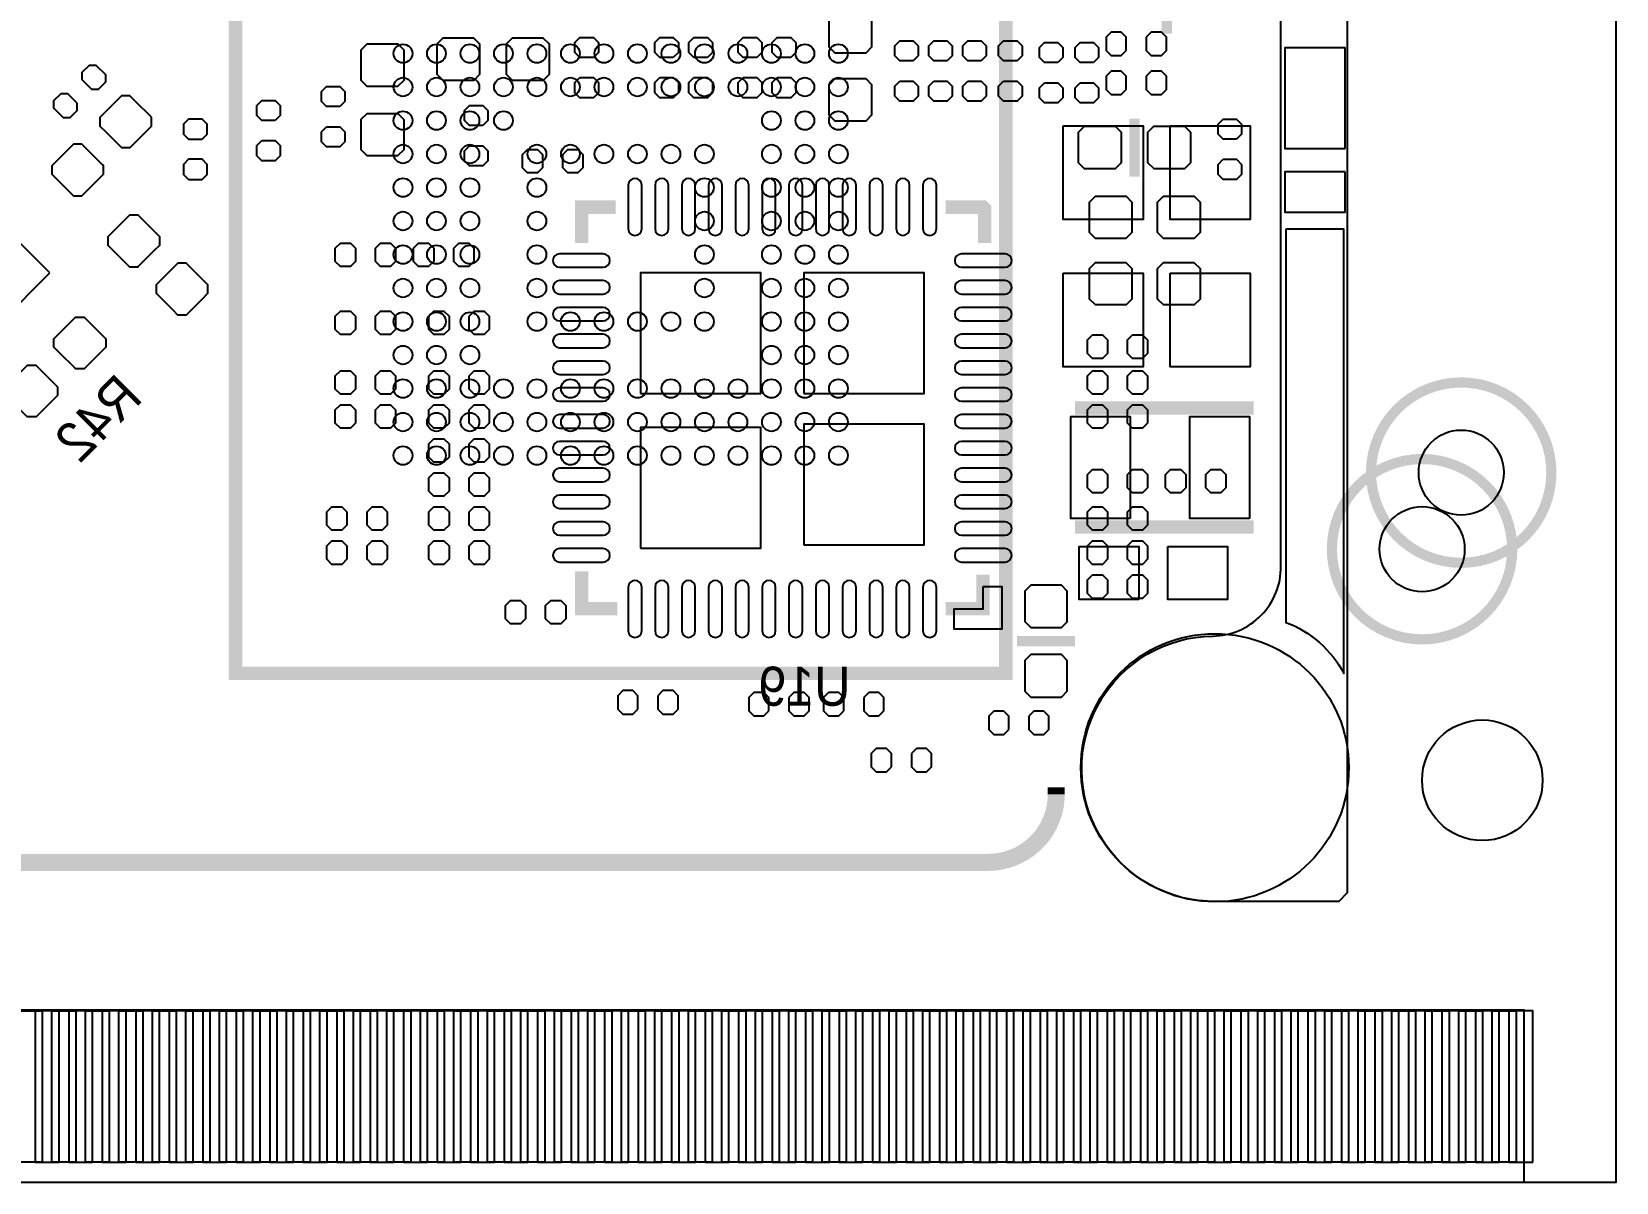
# Model space of a CAD drawing. Extents: x 0 to 69.6, y 0 to 50.1.
# Drawn here: x 45.94 to 69.6, y 0 to 17.17 of the extents above; entities that cross this region are included whole.
import ezdxf

# ---------------------------------------------------------------- set-up
doc = ezdxf.new("R2010")
doc.units = 0
for name, color, linetype in [('BG_OUTLINE', 254, 'CONTINUOUS'), ('BG_SOLDERMASK_BOTTOM', 40, 'CONTINUOUS'), ('BG_SOLDERMASK_TOP', 2, 'CONTINUOUS'), ('PG_SILKSCREEN_BOTTOM', 12, 'CONTINUOUS'), ('PG_SILKSCREEN_TOP', 254, 'CONTINUOUS'), ('PG_SOLDERMASK_TOP', 9, 'CONTINUOUS'), ('PIN_BOTTOM', 1, 'CONTINUOUS'), ('PIN_TOP', 110, 'CONTINUOUS')]:
    doc.layers.add(name, color=color, linetype=linetype)

msp = doc.modelspace()

# ---------------------------------------------------------------- linework, layer by layer
at = {"layer": 'BG_OUTLINE'}
msp.add_lwpolyline([(0.599999, 0), (37.549988, 0), (37.800001, 0.250012), (37.800001, 3.499993, -0.414216), (38.3, 3.999992, -0.414216), (38.799999, 3.499993), (38.799999, 0.250012), (39.050011, 0), (68.999989, 0), (69.560008, 0), (69.599988, 0), (69.599988, 0.040005), (69.599988, 0.599999), (69.599988, 17.999989), (68.49999, 17.999989, -0.41421), (67.850004, 18.650001), (67.850004, 21.349995, -0.414212), (68.49999, 22.000007), (69.599988, 22.000007), (69.599988, 42.00144, -1.005831)], format="xyb", dxfattribs=at)
at = {"layer": 'BG_SOLDERMASK_BOTTOM'}
msp.add_lwpolyline([(64.6684, 14.224), (64.6684, 8.3566, -0.183624), (65.532, 7.5946), (65.532, 14.224)], format="xyb", close=True, dxfattribs=at)
at = {"layer": 'BG_SOLDERMASK_TOP'}
msp.add_lwpolyline([(63.627, 4.191, -1.000247), (63.5762, 8.1534, 0.415088), (64.5922, 9.1948), (64.5922, 41.9862, 0.415165), (63.6016, 43.0022, -1.007364), (63.6016, 46.99, 0.975674), (63.6016, 48.9712), (48.5648, 48.9712), (48.5648, 49.4792), (65.5828, 49.4792), (65.5828, 4.318), (65.4558, 4.191)], format="xyb", close=True, dxfattribs=at)
at = {"layer": 'PG_SILKSCREEN_BOTTOM'}
for points, const_width in [([(62.8904, 18.0086), (62.8904, 17.145)], 0.1524), ([(62.4078, 15.875), (62.4078, 15.0114)], 0.1524), ([(54.1528, 14.0208), (54.1528, 14.5542), (54.6608, 14.5542)], 0.2), ([(60.1726, 14.0208), (60.1726, 14.5288), (60.1472, 14.5542), (59.5884, 14.5542)], 0.2), ([(54.1528, 9.1186), (54.1528, 8.5598), (54.6862, 8.5598)], 0.2), ([(60.1472, 9.0678), (60.1472, 8.5598), (59.5884, 8.5598)], 0.2)]:
    msp.add_lwpolyline(points, dxfattribs=dict(at, const_width=const_width))
for points, const_width in [([(68.6308, 10.5918, 1), (65.9384, 10.5918, 1), (68.6308, 10.5918)], 0.1524), ([(8.3058, 5.969), (8.3058, 5.7912, 0.414214), (9.3218, 4.7752), (60.2234, 4.7752, 0.414214), (61.2394, 5.7912), (61.2394, 5.8928)], 0.254)]:
    msp.add_lwpolyline(points, format="xyb", dxfattribs=dict(at, const_width=const_width))
msp.add_lwpolyline([(60.1472, 8.89), (60.4266, 8.89), (60.4266, 8.255), (59.7154, 8.255), (59.7154, 8.5598), (60.1472, 8.5598)], close=True, dxfattribs=at)
at = {"layer": 'PG_SILKSCREEN_TOP'}
for points, const_width in [([(48.986999, 7.597013), (60.486976, 7.596988), (60.486976, 20.596962), (48.986999, 20.596962), (48.986999, 7.597013)], 0.2), ([(61.5188, 11.557), (64.1858, 11.557)], 0.2), ([(61.5188, 9.779), (64.1858, 9.779)], 0.2), ([(61.5188, 8.0772), (60.6552, 8.0772)], 0.1524)]:
    msp.add_lwpolyline(points, dxfattribs=dict(at, const_width=const_width))
for points, const_width in [([(68.0466, 9.4488, 1), (65.3542, 9.4488, 1), (68.0466, 9.4488)], 0.1524), ([(8.3058, 5.8928), (8.3058, 5.7912, 0.414214), (9.3218, 4.7752), (60.2234, 4.7752, 0.414214), (61.2394, 5.7912), (61.2394, 5.8928)], 0.254)]:
    msp.add_lwpolyline(points, format="xyb", dxfattribs=dict(at, const_width=const_width))
at = {"layer": 'PG_SOLDERMASK_TOP'}
msp.add_lwpolyline([(1.0922, 0.00254), (68.2244, 0.00254), (68.2244, 2.56794), (1.0922, 2.56794)], close=True, dxfattribs=at)
at = {"layer": 'PIN_BOTTOM'}
for points in [[(57.9501, 17.4879), (58.2803, 17.4879), (58.394905, 17.4879), (58.4835, 17.399305), (58.4835, 16.9418), (58.3946, 16.8529), (58.280605, 16.8529), (58.2803, 16.853205), (57.9374, 16.853205), (57.8485, 16.942105), (57.8485, 17.285005), (57.8485, 17.396689), (57.939711, 17.4879)], [(52.631188, 16.9799), (52.631188, 16.6497), (52.631188, 16.535095), (52.542592, 16.4465), (52.085088, 16.4465), (51.996188, 16.5354), (51.996188, 16.649395), (51.996492, 16.6497), (51.996492, 16.9926), (52.085392, 17.0815), (52.428292, 17.0815), (52.539976, 17.0815), (52.631188, 16.990289)], [(53.667812, 16.9799), (53.667812, 16.6497), (53.667812, 16.535095), (53.579217, 16.4465), (53.121712, 16.4465), (53.032812, 16.5354), (53.032812, 16.649395), (53.033117, 16.6497), (53.033117, 16.9926), (53.122017, 17.0815), (53.464917, 17.0815), (53.576601, 17.0815), (53.667812, 16.990289)], [(54.329, 16.786987), (54.129, 16.786987), (54.053994, 16.861993), (54.053994, 17.012006), (54.129, 17.087012), (54.329, 17.087012), (54.404006, 17.012006), (54.404006, 16.861993)], [(55.5228, 16.786987), (55.3228, 16.786987), (55.247794, 16.861993), (55.247794, 17.012006), (55.3228, 17.087012), (55.5228, 17.087012), (55.597806, 17.012006), (55.597806, 16.861993)], [(56.0308, 16.786987), (55.8308, 16.786987), (55.755794, 16.861993), (55.755794, 17.012006), (55.8308, 17.087012), (56.0308, 17.087012), (56.105806, 17.012006), (56.105806, 16.861993)], [(56.7674, 16.786987), (56.5674, 16.786987), (56.492394, 16.861993), (56.492394, 17.012006), (56.5674, 17.087012), (56.7674, 17.087012), (56.842406, 17.012006), (56.842406, 16.861993)], [(57.2754, 16.786987), (57.0754, 16.786987), (57.000394, 16.861993), (57.000394, 17.012006), (57.0754, 17.087012), (57.2754, 17.087012), (57.350406, 17.012006), (57.350406, 16.861993)], [(59.1042, 16.736187), (58.9042, 16.736187), (58.829194, 16.811193), (58.829194, 16.961206), (58.9042, 17.036212), (59.1042, 17.036212), (59.179206, 16.961206), (59.179206, 16.811193)], [(59.6122, 16.736187), (59.4122, 16.736187), (59.337194, 16.811193), (59.337194, 16.961206), (59.4122, 17.036212), (59.6122, 17.036212), (59.687206, 16.961206), (59.687206, 16.811193)], [(60.1202, 16.736187), (59.9202, 16.736187), (59.845194, 16.811193), (59.845194, 16.961206), (59.9202, 17.036212), (60.1202, 17.036212), (60.195206, 16.961206), (60.195206, 16.811193)], [(60.6536, 16.736187), (60.4536, 16.736187), (60.378594, 16.811193), (60.378594, 16.961206), (60.4536, 17.036212), (60.6536, 17.036212), (60.728606, 16.961206), (60.728606, 16.811193)], [(51.3969, 16.355212), (51.0667, 16.355212), (50.952095, 16.355212), (50.8635, 16.443808), (50.8635, 16.901312), (50.9524, 16.990212), (51.066395, 16.990212), (51.0667, 16.989908), (51.4096, 16.989908), (51.4985, 16.901008), (51.4985, 16.558108), (51.4985, 16.446424), (51.407289, 16.355212)], [(61.2632, 16.710787), (61.0632, 16.710787), (60.988194, 16.785793), (60.988194, 16.935806), (61.0632, 17.010812), (61.2632, 17.010812), (61.338206, 16.935806), (61.338206, 16.785793)], [(61.7966, 16.710787), (61.5966, 16.710787), (61.521594, 16.785793), (61.521594, 16.935806), (61.5966, 17.010812), (61.7966, 17.010812), (61.871606, 16.935806), (61.871606, 16.785793)], [(65.550212, 15.430779), (65.550212, 16.930776), (64.650214, 16.930776), (64.650214, 15.430779)], [(50.5444, 16.055188), (50.3444, 16.055188), (50.269394, 16.130194), (50.269394, 16.280206), (50.3444, 16.355212), (50.5444, 16.355212), (50.619406, 16.280206), (50.619406, 16.130194)], [(54.129, 16.487013), (54.329, 16.487013), (54.404006, 16.412007), (54.404006, 16.261994), (54.329, 16.186988), (54.129, 16.186988), (54.053994, 16.261994), (54.053994, 16.412007)], [(55.3228, 16.487013), (55.5228, 16.487013), (55.597806, 16.412007), (55.597806, 16.261994), (55.5228, 16.186988), (55.3228, 16.186988), (55.247794, 16.261994), (55.247794, 16.412007)], [(55.8308, 16.487013), (56.0308, 16.487013), (56.105806, 16.412007), (56.105806, 16.261994), (56.0308, 16.186988), (55.8308, 16.186988), (55.755794, 16.261994), (55.755794, 16.412007)], [(56.5674, 16.487013), (56.7674, 16.487013), (56.842406, 16.412007), (56.842406, 16.261994), (56.7674, 16.186988), (56.5674, 16.186988), (56.492394, 16.261994), (56.492394, 16.412007)], [(57.0754, 16.487013), (57.2754, 16.487013), (57.350406, 16.412007), (57.350406, 16.261994), (57.2754, 16.186988), (57.0754, 16.186988), (57.000394, 16.261994), (57.000394, 16.412007)], [(57.9501, 16.4719), (58.2803, 16.4719), (58.394905, 16.4719), (58.4835, 16.383305), (58.4835, 15.9258), (58.3946, 15.8369), (58.280605, 15.8369), (58.2803, 15.837205), (57.9374, 15.837205), (57.8485, 15.926105), (57.8485, 16.269005), (57.8485, 16.380689), (57.939711, 16.4719)], [(58.9042, 16.436213), (59.1042, 16.436213), (59.179206, 16.361207), (59.179206, 16.211194), (59.1042, 16.136188), (58.9042, 16.136188), (58.829194, 16.211194), (58.829194, 16.361207)], [(59.4122, 16.436213), (59.6122, 16.436213), (59.687206, 16.361207), (59.687206, 16.211194), (59.6122, 16.136188), (59.4122, 16.136188), (59.337194, 16.211194), (59.337194, 16.361207)], [(59.9202, 16.436213), (60.1202, 16.436213), (60.195206, 16.361207), (60.195206, 16.211194), (60.1202, 16.136188), (59.9202, 16.136188), (59.845194, 16.211194), (59.845194, 16.361207)], [(60.4536, 16.436213), (60.6536, 16.436213), (60.728606, 16.361207), (60.728606, 16.211194), (60.6536, 16.136188), (60.4536, 16.136188), (60.378594, 16.211194), (60.378594, 16.361207)], [(61.0632, 16.410813), (61.2632, 16.410813), (61.338206, 16.335807), (61.338206, 16.185794), (61.2632, 16.110788), (61.0632, 16.110788), (60.988194, 16.185794), (60.988194, 16.335807)], [(61.5966, 16.410813), (61.7966, 16.410813), (61.871606, 16.335807), (61.871606, 16.185794), (61.7966, 16.110788), (61.5966, 16.110788), (61.521594, 16.185794), (61.521594, 16.335807)], [(49.5792, 15.847187), (49.3792, 15.847187), (49.304194, 15.922193), (49.304194, 16.072206), (49.3792, 16.147212), (49.5792, 16.147212), (49.654206, 16.072206), (49.654206, 15.922193)], [(51.3969, 15.318588), (51.0667, 15.318588), (50.952095, 15.318588), (50.8635, 15.407183), (50.8635, 15.864688), (50.9524, 15.953588), (51.066395, 15.953588), (51.0667, 15.953283), (51.4096, 15.953283), (51.4985, 15.864383), (51.4985, 15.521483), (51.4985, 15.409799), (51.407289, 15.318588)], [(52.678, 15.770987), (52.478, 15.770987), (52.402994, 15.845993), (52.402994, 15.996006), (52.478, 16.071012), (52.678, 16.071012), (52.753006, 15.996006), (52.753006, 15.845993)], [(63.9302, 15.567787), (63.7302, 15.567787), (63.655194, 15.642793), (63.655194, 15.792806), (63.7302, 15.867812), (63.9302, 15.867812), (64.005206, 15.792806), (64.005206, 15.642793)], [(50.3444, 15.755214), (50.5444, 15.755214), (50.619406, 15.680207), (50.619406, 15.530195), (50.5444, 15.455189), (50.3444, 15.455189), (50.269394, 15.530195), (50.269394, 15.680207)], [(61.571988, 15.2273), (61.571988, 15.5575), (61.571988, 15.672105), (61.660583, 15.7607), (62.118088, 15.7607), (62.206988, 15.6718), (62.206988, 15.557805), (62.206683, 15.5575), (62.206683, 15.2146), (62.117783, 15.1257), (61.774883, 15.1257), (61.663199, 15.1257), (61.571988, 15.216911)], [(62.608612, 15.2273), (62.608612, 15.5575), (62.608612, 15.672105), (62.697208, 15.7607), (63.154712, 15.7607), (63.243612, 15.6718), (63.243612, 15.557805), (63.243308, 15.5575), (63.243308, 15.2146), (63.154408, 15.1257), (62.811508, 15.1257), (62.699824, 15.1257), (62.608612, 15.216911)], [(49.3792, 15.547213), (49.5792, 15.547213), (49.654206, 15.472207), (49.654206, 15.322194), (49.5792, 15.247188), (49.3792, 15.247188), (49.304194, 15.322194), (49.304194, 15.472207)], [(52.478, 15.471013), (52.678, 15.471013), (52.753006, 15.396007), (52.753006, 15.245994), (52.678, 15.170988), (52.478, 15.170988), (52.402994, 15.245994), (52.402994, 15.396007)], [(53.571013, 15.34), (53.571013, 15.14), (53.496007, 15.064994), (53.345994, 15.064994), (53.270988, 15.14), (53.270988, 15.34), (53.345994, 15.415006), (53.496007, 15.415006)], [(53.870987, 15.14), (53.870987, 15.34), (53.945993, 15.415006), (54.096006, 15.415006), (54.171012, 15.34), (54.171012, 15.14), (54.096006, 15.064994), (53.945993, 15.064994)], [(63.7302, 15.267813), (63.9302, 15.267813), (64.005206, 15.192807), (64.005206, 15.042794), (63.9302, 14.967788), (63.7302, 14.967788), (63.655194, 15.042794), (63.655194, 15.192807)], [(65.550199, 15.080793), (64.650201, 15.080793), (64.650201, 14.480794), (65.550199, 14.480794)], [(61.7347, 14.1859), (61.7347, 14.5161), (61.7347, 14.630705), (61.823295, 14.7193), (62.2808, 14.7193), (62.3697, 14.6304), (62.3697, 14.516405), (62.369395, 14.5161), (62.369395, 14.1732), (62.280495, 14.0843), (61.937595, 14.0843), (61.825911, 14.0843), (61.7347, 14.175511)], [(62.7507, 14.1859), (62.7507, 14.5161), (62.7507, 14.630705), (62.839295, 14.7193), (63.2968, 14.7193), (63.3857, 14.6304), (63.3857, 14.516405), (63.385395, 14.5161), (63.385395, 14.1732), (63.296495, 14.0843), (62.953595, 14.0843), (62.841911, 14.0843), (62.7507, 14.175511)], [(46.214754, 13.571316), (45.586136, 14.199934), (44.867716, 13.481513), (45.496334, 12.852895)], [(50.777013, 13.943), (50.777013, 13.743), (50.702007, 13.667994), (50.551994, 13.667994), (50.476988, 13.743), (50.476988, 13.943), (50.551994, 14.018006), (50.702007, 14.018006)], [(51.076987, 13.743), (51.076987, 13.943), (51.151993, 14.018006), (51.302006, 14.018006), (51.377012, 13.943), (51.377012, 13.743), (51.302006, 13.667994), (51.151993, 13.667994)], [(51.945413, 13.943), (51.945413, 13.743), (51.870407, 13.667994), (51.720394, 13.667994), (51.645388, 13.743), (51.645388, 13.943), (51.720394, 14.018006), (51.870407, 14.018006)], [(52.245387, 13.743), (52.245387, 13.943), (52.320393, 14.018006), (52.470406, 14.018006), (52.545412, 13.943), (52.545412, 13.743), (52.470406, 13.667994), (52.320393, 13.667994)], [(62.3697, 13.6271), (62.3697, 13.2969), (62.3697, 13.182295), (62.281105, 13.0937), (61.8236, 13.0937), (61.7347, 13.1826), (61.7347, 13.296595), (61.735005, 13.2969), (61.735005, 13.6398), (61.823905, 13.7287), (62.166805, 13.7287), (62.278489, 13.7287), (62.3697, 13.637489)], [(63.3857, 13.6271), (63.3857, 13.2969), (63.3857, 13.182295), (63.297105, 13.0937), (62.8396, 13.0937), (62.7507, 13.1826), (62.7507, 13.296595), (62.751005, 13.2969), (62.751005, 13.6398), (62.839905, 13.7287), (63.182805, 13.7287), (63.294489, 13.7287), (63.3857, 13.637489)], [(55.03037, 11.77417), (56.83123, 11.77417), (56.83123, 13.57503), (55.03037, 13.57503)], [(57.46877, 11.77417), (59.26963, 11.77417), (59.26963, 13.57503), (57.46877, 13.57503)], [(46.591576, 12.148642), (46.358073, 12.382119), (46.277047, 12.46317), (46.277047, 12.588443), (46.600542, 12.911963), (46.726272, 12.911963), (46.806866, 12.831343), (46.806866, 12.830912), (47.049334, 12.588443), (47.049334, 12.462739), (46.806866, 12.22027), (46.727897, 12.141302), (46.598916, 12.141302)], [(50.777013, 12.927), (50.777013, 12.727), (50.702007, 12.651994), (50.551994, 12.651994), (50.476988, 12.727), (50.476988, 12.927), (50.551994, 13.002006), (50.702007, 13.002006)], [(51.076987, 12.727), (51.076987, 12.927), (51.151993, 13.002006), (51.302006, 13.002006), (51.377012, 12.927), (51.377012, 12.727), (51.302006, 12.651994), (51.151993, 12.651994)], [(52.174013, 12.927), (52.174013, 12.727), (52.099007, 12.651994), (51.948994, 12.651994), (51.873988, 12.727), (51.873988, 12.927), (51.948994, 13.002006), (52.099007, 13.002006)], [(52.473987, 12.727), (52.473987, 12.927), (52.548993, 13.002006), (52.699006, 13.002006), (52.774012, 12.927), (52.774012, 12.727), (52.699006, 12.651994), (52.548993, 12.651994)], [(62.003813, 12.5714), (62.003813, 12.3714), (61.928807, 12.296394), (61.778794, 12.296394), (61.703788, 12.3714), (61.703788, 12.5714), (61.778794, 12.646406), (61.928807, 12.646406)], [(62.303787, 12.3714), (62.303787, 12.5714), (62.378793, 12.646406), (62.528806, 12.646406), (62.603812, 12.5714), (62.603812, 12.3714), (62.528806, 12.296394), (62.378793, 12.296394)], [(45.873162, 11.430229), (45.63966, 11.663705), (45.558634, 11.744757), (45.558634, 11.87003), (45.882128, 12.193549), (46.007858, 12.193549), (46.088452, 12.11293), (46.088452, 12.112498), (46.330921, 11.87003), (46.330921, 11.744325), (46.088452, 11.501857), (46.009484, 11.422888), (45.880503, 11.422888)], [(50.777013, 12.038), (50.777013, 11.838), (50.702007, 11.762994), (50.551994, 11.762994), (50.476988, 11.838), (50.476988, 12.038), (50.551994, 12.113006), (50.702007, 12.113006)], [(51.076987, 11.838), (51.076987, 12.038), (51.151993, 12.113006), (51.302006, 12.113006), (51.377012, 12.038), (51.377012, 11.838), (51.302006, 11.762994), (51.151993, 11.762994)], [(52.174013, 12.038), (52.174013, 11.838), (52.099007, 11.762994), (51.948994, 11.762994), (51.873988, 11.838), (51.873988, 12.038), (51.948994, 12.113006), (52.099007, 12.113006)], [(52.473987, 11.838), (52.473987, 12.038), (52.548993, 12.113006), (52.699006, 12.113006), (52.774012, 12.038), (52.774012, 11.838), (52.699006, 11.762994), (52.548993, 11.762994)], [(62.003813, 12.038), (62.003813, 11.838), (61.928807, 11.762994), (61.778794, 11.762994), (61.703788, 11.838), (61.703788, 12.038), (61.778794, 12.113006), (61.928807, 12.113006)], [(62.303787, 11.838), (62.303787, 12.038), (62.378793, 12.113006), (62.528806, 12.113006), (62.603812, 12.038), (62.603812, 11.838), (62.528806, 11.762994), (62.378793, 11.762994)], [(50.777013, 11.53), (50.777013, 11.33), (50.702007, 11.254994), (50.551994, 11.254994), (50.476988, 11.33), (50.476988, 11.53), (50.551994, 11.605006), (50.702007, 11.605006)], [(51.076987, 11.33), (51.076987, 11.53), (51.151993, 11.605006), (51.302006, 11.605006), (51.377012, 11.53), (51.377012, 11.33), (51.302006, 11.254994), (51.151993, 11.254994)], [(52.174013, 11.53), (52.174013, 11.33), (52.099007, 11.254994), (51.948994, 11.254994), (51.873988, 11.33), (51.873988, 11.53), (51.948994, 11.605006), (52.099007, 11.605006)], [(52.473987, 11.33), (52.473987, 11.53), (52.548993, 11.605006), (52.699006, 11.605006), (52.774012, 11.53), (52.774012, 11.33), (52.699006, 11.254994), (52.548993, 11.254994)], [(62.003813, 11.53), (62.003813, 11.33), (61.928807, 11.254994), (61.778794, 11.254994), (61.703788, 11.33), (61.703788, 11.53), (61.778794, 11.605006), (61.928807, 11.605006)], [(62.303787, 11.33), (62.303787, 11.53), (62.378793, 11.605006), (62.528806, 11.605006), (62.603812, 11.53), (62.603812, 11.33), (62.528806, 11.254994), (62.378793, 11.254994)], [(55.03037, 9.46277), (56.83123, 9.46277), (56.83123, 11.26363), (55.03037, 11.26363)], [(57.46877, 9.51357), (59.26963, 9.51357), (59.26963, 11.31443), (57.46877, 11.31443)], [(52.174013, 11.022), (52.174013, 10.822), (52.099007, 10.746994), (51.948994, 10.746994), (51.873988, 10.822), (51.873988, 11.022), (51.948994, 11.097006), (52.099007, 11.097006)], [(52.473987, 10.822), (52.473987, 11.022), (52.548993, 11.097006), (52.699006, 11.097006), (52.774012, 11.022), (52.774012, 10.822), (52.699006, 10.746994), (52.548993, 10.746994)], [(52.174013, 10.514), (52.174013, 10.314), (52.099007, 10.238994), (51.948994, 10.238994), (51.873988, 10.314), (51.873988, 10.514), (51.948994, 10.589006), (52.099007, 10.589006)], [(52.473987, 10.314), (52.473987, 10.514), (52.548993, 10.589006), (52.699006, 10.589006), (52.774012, 10.514), (52.774012, 10.314), (52.699006, 10.238994), (52.548993, 10.238994)], [(62.003813, 10.5648), (62.003813, 10.3648), (61.928807, 10.289794), (61.778794, 10.289794), (61.703788, 10.3648), (61.703788, 10.5648), (61.778794, 10.639806), (61.928807, 10.639806)], [(62.303787, 10.3648), (62.303787, 10.5648), (62.378793, 10.639806), (62.528806, 10.639806), (62.603812, 10.5648), (62.603812, 10.3648), (62.528806, 10.289794), (62.378793, 10.289794)], [(63.172213, 10.5648), (63.172213, 10.3648), (63.097207, 10.289794), (62.947194, 10.289794), (62.872188, 10.3648), (62.872188, 10.5648), (62.947194, 10.639806), (63.097207, 10.639806)], [(63.472187, 10.3648), (63.472187, 10.5648), (63.547193, 10.639806), (63.697206, 10.639806), (63.772212, 10.5648), (63.772212, 10.3648), (63.697206, 10.289794), (63.547193, 10.289794)], [(50.650013, 10.006), (50.650013, 9.806), (50.575007, 9.730994), (50.424994, 9.730994), (50.349988, 9.806), (50.349988, 10.006), (50.424994, 10.081006), (50.575007, 10.081006)], [(50.949987, 9.806), (50.949987, 10.006), (51.024993, 10.081006), (51.175006, 10.081006), (51.250012, 10.006), (51.250012, 9.806), (51.175006, 9.730994), (51.024993, 9.730994)], [(52.174013, 10.006), (52.174013, 9.806), (52.099007, 9.730994), (51.948994, 9.730994), (51.873988, 9.806), (51.873988, 10.006), (51.948994, 10.081006), (52.099007, 10.081006)], [(52.473987, 9.806), (52.473987, 10.006), (52.548993, 10.081006), (52.699006, 10.081006), (52.774012, 10.006), (52.774012, 9.806), (52.699006, 9.730994), (52.548993, 9.730994)], [(62.003813, 10.006), (62.003813, 9.806), (61.928807, 9.730994), (61.778794, 9.730994), (61.703788, 9.806), (61.703788, 10.006), (61.778794, 10.081006), (61.928807, 10.081006)], [(62.303787, 9.806), (62.303787, 10.006), (62.378793, 10.081006), (62.528806, 10.081006), (62.603812, 10.006), (62.603812, 9.806), (62.528806, 9.730994), (62.378793, 9.730994)], [(50.650013, 9.498), (50.650013, 9.298), (50.575007, 9.222994), (50.424994, 9.222994), (50.349988, 9.298), (50.349988, 9.498), (50.424994, 9.573006), (50.575007, 9.573006)], [(50.949987, 9.298), (50.949987, 9.498), (51.024993, 9.573006), (51.175006, 9.573006), (51.250012, 9.498), (51.250012, 9.298), (51.175006, 9.222994), (51.024993, 9.222994)], [(52.174013, 9.498), (52.174013, 9.298), (52.099007, 9.222994), (51.948994, 9.222994), (51.873988, 9.298), (51.873988, 9.498), (51.948994, 9.573006), (52.099007, 9.573006)], [(52.473987, 9.298), (52.473987, 9.498), (52.548993, 9.573006), (52.699006, 9.573006), (52.774012, 9.498), (52.774012, 9.298), (52.699006, 9.222994), (52.548993, 9.222994)], [(62.003813, 9.498), (62.003813, 9.298), (61.928807, 9.222994), (61.778794, 9.222994), (61.703788, 9.298), (61.703788, 9.498), (61.778794, 9.573006), (61.928807, 9.573006)], [(62.303787, 9.298), (62.303787, 9.498), (62.378793, 9.573006), (62.528806, 9.573006), (62.603812, 9.498), (62.603812, 9.298), (62.528806, 9.222994), (62.378793, 9.222994)], [(62.003813, 8.99), (62.003813, 8.79), (61.928807, 8.714994), (61.778794, 8.714994), (61.703788, 8.79), (61.703788, 8.99), (61.778794, 9.065006), (61.928807, 9.065006)], [(62.303787, 8.79), (62.303787, 8.99), (62.378793, 9.065006), (62.528806, 9.065006), (62.603812, 8.99), (62.603812, 8.79), (62.528806, 8.714994), (62.378793, 8.714994)], [(53.317013, 8.609), (53.317013, 8.409), (53.242007, 8.333994), (53.091994, 8.333994), (53.016988, 8.409), (53.016988, 8.609), (53.091994, 8.684006), (53.242007, 8.684006)], [(53.616987, 8.409), (53.616987, 8.609), (53.691993, 8.684006), (53.842006, 8.684006), (53.917012, 8.609), (53.917012, 8.409), (53.842006, 8.333994), (53.691993, 8.333994)], [(46.35279, 0.299695), (46.35279, 2.560295), (45.99719, 2.560295), (45.99719, 0.299695)], [(46.852789, 0.299695), (46.852789, 2.560295), (46.497189, 2.560295), (46.497189, 0.299695)], [(47.352788, 0.299695), (47.352788, 2.560295), (46.997188, 2.560295), (46.997188, 0.299695)], [(47.852787, 0.299695), (47.852787, 2.560295), (47.497187, 2.560295), (47.497187, 0.299695)], [(48.352812, 0.299695), (48.352812, 2.560295), (47.997212, 2.560295), (47.997212, 0.299695)], [(48.852811, 0.299695), (48.852811, 2.560295), (48.497211, 2.560295), (48.497211, 0.299695)], [(49.35281, 0.299695), (49.35281, 2.560295), (48.99721, 2.560295), (48.99721, 0.299695)], [(49.852809, 0.299695), (49.852809, 2.560295), (49.497209, 2.560295), (49.497209, 0.299695)], [(50.352808, 0.299695), (50.352808, 2.560295), (49.997208, 2.560295), (49.997208, 0.299695)], [(50.852807, 0.299695), (50.852807, 2.560295), (50.497207, 2.560295), (50.497207, 0.299695)], [(51.352806, 0.299695), (51.352806, 2.560295), (50.997206, 2.560295), (50.997206, 0.299695)], [(51.852805, 0.299695), (51.852805, 2.560295), (51.497205, 2.560295), (51.497205, 0.299695)], [(52.352804, 0.299695), (52.352804, 2.560295), (51.997204, 2.560295), (51.997204, 0.299695)], [(52.852803, 0.299695), (52.852803, 2.560295), (52.497203, 2.560295), (52.497203, 0.299695)], [(53.352802, 0.299695), (53.352802, 2.560295), (52.997202, 2.560295), (52.997202, 0.299695)], [(53.852801, 0.299695), (53.852801, 2.560295), (53.497201, 2.560295), (53.497201, 0.299695)], [(54.3528, 0.299695), (54.3528, 2.560295), (53.9972, 2.560295), (53.9972, 0.299695)], [(54.852799, 0.299695), (54.852799, 2.560295), (54.497199, 2.560295), (54.497199, 0.299695)], [(55.352798, 0.299695), (55.352798, 2.560295), (54.997198, 2.560295), (54.997198, 0.299695)], [(55.852797, 0.299695), (55.852797, 2.560295), (55.497197, 2.560295), (55.497197, 0.299695)], [(56.352796, 0.299695), (56.352796, 2.560295), (55.997196, 2.560295), (55.997196, 0.299695)], [(56.852795, 0.299695), (56.852795, 2.560295), (56.497195, 2.560295), (56.497195, 0.299695)], [(57.352794, 0.299695), (57.352794, 2.560295), (56.997194, 2.560295), (56.997194, 0.299695)], [(57.852793, 0.299695), (57.852793, 2.560295), (57.497193, 2.560295), (57.497193, 0.299695)], [(58.352792, 0.299695), (58.352792, 2.560295), (57.997192, 2.560295), (57.997192, 0.299695)], [(58.852791, 0.299695), (58.852791, 2.560295), (58.497191, 2.560295), (58.497191, 0.299695)], [(59.35279, 0.299695), (59.35279, 2.560295), (58.99719, 2.560295), (58.99719, 0.299695)], [(59.852789, 0.299695), (59.852789, 2.560295), (59.497189, 2.560295), (59.497189, 0.299695)], [(60.352788, 0.299695), (60.352788, 2.560295), (59.997188, 2.560295), (59.997188, 0.299695)], [(60.852812, 0.299695), (60.852812, 2.560295), (60.497212, 2.560295), (60.497212, 0.299695)], [(61.352811, 0.299695), (61.352811, 2.560295), (60.997211, 2.560295), (60.997211, 0.299695)], [(61.85281, 0.299695), (61.85281, 2.560295), (61.49721, 2.560295), (61.49721, 0.299695)], [(62.352809, 0.299695), (62.352809, 2.560295), (61.997209, 2.560295), (61.997209, 0.299695)], [(62.852808, 0.299695), (62.852808, 2.560295), (62.497208, 2.560295), (62.497208, 0.299695)], [(63.352807, 0.299695), (63.352807, 2.560295), (62.997207, 2.560295), (62.997207, 0.299695)], [(63.852806, 0.299695), (63.852806, 2.560295), (63.497206, 2.560295), (63.497206, 0.299695)], [(64.352805, 0.299695), (64.352805, 2.560295), (63.997205, 2.560295), (63.997205, 0.299695)], [(64.852804, 0.299695), (64.852804, 2.560295), (64.497204, 2.560295), (64.497204, 0.299695)], [(65.352803, 0.299695), (65.352803, 2.560295), (64.997203, 2.560295), (64.997203, 0.299695)], [(65.852802, 0.299695), (65.852802, 2.560295), (65.497202, 2.560295), (65.497202, 0.299695)], [(66.352801, 0.299695), (66.352801, 2.560295), (65.997201, 2.560295), (65.997201, 0.299695)], [(66.8528, 0.299695), (66.8528, 2.560295), (66.4972, 2.560295), (66.4972, 0.299695)], [(67.352799, 0.299695), (67.352799, 2.560295), (66.997199, 2.560295), (66.997199, 0.299695)], [(67.852798, 0.299695), (67.852798, 2.560295), (67.497198, 2.560295), (67.497198, 0.299695)], [(68.352797, 0.299695), (68.352797, 2.560295), (67.997197, 2.560295), (67.997197, 0.299695)]]:
    msp.add_lwpolyline(points, close=True, dxfattribs=at)
for points in [[(54.849776, 14.882114), (54.849776, 14.231874, 1), (55.050436, 14.231874), (55.050436, 14.882114, 1)], [(55.249572, 14.882114), (55.249572, 14.231874, 1), (55.450232, 14.231874), (55.450232, 14.882114, 1)], [(55.649673, 14.882114), (55.649673, 14.231874, 1), (55.850333, 14.231874), (55.850333, 14.882114, 1)], [(56.049672, 14.882114), (56.049672, 14.231874, 1), (56.250332, 14.231874), (56.250332, 14.882114, 1)], [(56.449773, 14.882114), (56.449773, 14.231874, 1), (56.650433, 14.231874), (56.650433, 14.882114, 1)], [(56.849772, 14.882114), (56.849772, 14.231874, 1), (57.050432, 14.231874), (57.050432, 14.882114, 1)], [(57.249568, 14.882114), (57.249568, 14.231874, 1), (57.450228, 14.231874), (57.450228, 14.882114, 1)], [(57.649567, 14.882114), (57.649567, 14.231874, 1), (57.850227, 14.231874), (57.850227, 14.882114, 1)], [(58.049668, 14.882114), (58.049668, 14.231874, 1), (58.250328, 14.231874), (58.250328, 14.882114, 1)], [(58.449667, 14.882114), (58.449667, 14.231874, 1), (58.650327, 14.231874), (58.650327, 14.882114, 1)], [(58.849768, 14.882114), (58.849768, 14.231874, 1), (59.050428, 14.231874), (59.050428, 14.882114, 1)], [(59.249564, 14.882114), (59.249564, 14.231874, 1), (59.450224, 14.231874), (59.450224, 14.882114, 1)], [(54.475126, 13.857224), (53.824886, 13.857224, 1), (53.824886, 13.656564), (54.475126, 13.656564, 1)], [(60.475114, 13.857224), (59.824874, 13.857224, 1), (59.824874, 13.656564), (60.475114, 13.656564, 1)], [(54.475126, 13.457428), (53.824886, 13.457428, 1), (53.824886, 13.256768), (54.475126, 13.256768, 1)], [(60.475114, 13.457428), (59.824874, 13.457428, 1), (59.824874, 13.256768), (60.475114, 13.256768, 1)], [(54.475126, 13.057327), (53.824886, 13.057327, 1), (53.824886, 12.856667), (54.475126, 12.856667, 1)], [(60.475114, 13.057327), (59.824874, 13.057327, 1), (59.824874, 12.856667), (60.475114, 12.856667, 1)], [(54.475126, 12.657328), (53.824886, 12.657328, 1), (53.824886, 12.456668), (54.475126, 12.456668, 1)], [(60.475114, 12.657328), (59.824874, 12.657328, 1), (59.824874, 12.456668), (60.475114, 12.456668, 1)], [(54.475126, 12.257227), (53.824886, 12.257227, 1), (53.824886, 12.056567), (54.475126, 12.056567, 1)], [(60.475114, 12.257227), (59.824874, 12.257227, 1), (59.824874, 12.056567), (60.475114, 12.056567, 1)], [(54.475126, 11.857228), (53.824886, 11.857228, 1), (53.824886, 11.656568), (54.475126, 11.656568, 1)], [(60.475114, 11.857228), (59.824874, 11.857228, 1), (59.824874, 11.656568), (60.475114, 11.656568, 1)], [(54.475126, 11.457432), (53.824886, 11.457432, 1), (53.824886, 11.256772), (54.475126, 11.256772, 1)], [(60.475114, 11.457432), (59.824874, 11.457432, 1), (59.824874, 11.256772), (60.475114, 11.256772, 1)], [(54.475126, 11.057433), (53.824886, 11.057433, 1), (53.824886, 10.856773), (54.475126, 10.856773, 1)], [(60.475114, 11.057433), (59.824874, 11.057433, 1), (59.824874, 10.856773), (60.475114, 10.856773, 1)], [(54.475126, 10.657332), (53.824886, 10.657332, 1), (53.824886, 10.456672), (54.475126, 10.456672, 1)], [(60.475114, 10.657332), (59.824874, 10.657332, 1), (59.824874, 10.456672), (60.475114, 10.456672, 1)], [(54.475126, 10.257333), (53.824886, 10.257333, 1), (53.824886, 10.056673), (54.475126, 10.056673, 1)], [(60.475114, 10.257333), (59.824874, 10.257333, 1), (59.824874, 10.056673), (60.475114, 10.056673, 1)], [(54.475126, 9.857232), (53.824886, 9.857232, 1), (53.824886, 9.656572), (54.475126, 9.656572, 1)], [(60.475114, 9.857232), (59.824874, 9.857232, 1), (59.824874, 9.656572), (60.475114, 9.656572, 1)], [(54.475126, 9.457436), (53.824886, 9.457436, 1), (53.824886, 9.256776), (54.475126, 9.256776, 1)], [(60.475114, 9.457436), (59.824874, 9.457436, 1), (59.824874, 9.256776), (60.475114, 9.256776, 1)], [(54.849776, 8.882126), (54.849776, 8.231886, 1), (55.050436, 8.231886), (55.050436, 8.882126, 1)], [(55.249572, 8.882126), (55.249572, 8.231886, 1), (55.450232, 8.231886), (55.450232, 8.882126, 1)], [(55.649673, 8.882126), (55.649673, 8.231886, 1), (55.850333, 8.231886), (55.850333, 8.882126, 1)], [(56.049672, 8.882126), (56.049672, 8.231886, 1), (56.250332, 8.231886), (56.250332, 8.882126, 1)], [(56.449773, 8.882126), (56.449773, 8.231886, 1), (56.650433, 8.231886), (56.650433, 8.882126, 1)], [(56.849772, 8.882126), (56.849772, 8.231886, 1), (57.050432, 8.231886), (57.050432, 8.882126, 1)], [(57.249568, 8.882126), (57.249568, 8.231886, 1), (57.450228, 8.231886), (57.450228, 8.882126, 1)], [(57.649567, 8.882126), (57.649567, 8.231886, 1), (57.850227, 8.231886), (57.850227, 8.882126, 1)], [(58.049668, 8.882126), (58.049668, 8.231886, 1), (58.250328, 8.231886), (58.250328, 8.882126, 1)], [(58.449667, 8.882126), (58.449667, 8.231886, 1), (58.650327, 8.231886), (58.650327, 8.882126, 1)], [(58.849768, 8.882126), (58.849768, 8.231886, 1), (59.050428, 8.231886), (59.050428, 8.882126, 1)], [(59.249564, 8.882126), (59.249564, 8.231886, 1), (59.450224, 8.231886), (59.450224, 8.882126, 1)]]:
    msp.add_lwpolyline(points, format="xyb", close=True, dxfattribs=at)
for centre, radius in [((67.2846, 10.5918), 0.635), ((63.60668, 6.18744), 1.999996), ((67.599992, 5.999988), 0.899998)]:
    msp.add_circle(centre, radius, dxfattribs=at)
at = {"layer": 'PIN_TOP'}
for points in [[(62.283213, 16.8926), (62.283213, 17.0926), (62.208207, 17.167606), (62.058194, 17.167606), (61.983188, 17.0926), (61.983188, 16.8926), (62.058194, 16.817594), (62.208207, 16.817594)], [(62.583187, 17.0926), (62.583187, 16.8926), (62.658193, 16.817594), (62.808206, 16.817594), (62.883212, 16.8926), (62.883212, 17.0926), (62.808206, 17.167606), (62.658193, 17.167606)], [(46.695157, 16.458184), (46.836584, 16.316757), (46.942654, 16.316757), (47.048725, 16.422827), (47.048725, 16.528898), (46.907298, 16.670325), (46.801227, 16.670325), (46.695157, 16.564254)], [(62.283213, 16.3084), (62.283213, 16.5084), (62.208207, 16.583406), (62.058194, 16.583406), (61.983188, 16.5084), (61.983188, 16.3084), (62.058194, 16.233394), (62.208207, 16.233394)], [(62.583187, 16.5084), (62.583187, 16.3084), (62.658193, 16.233394), (62.808206, 16.233394), (62.883212, 16.3084), (62.883212, 16.5084), (62.808206, 16.583406), (62.658193, 16.583406)], [(46.624443, 16.104616), (46.483016, 16.246043), (46.376946, 16.246043), (46.270875, 16.139973), (46.270875, 16.033902), (46.412302, 15.892475), (46.518373, 15.892475), (46.624443, 15.998546)], [(47.726371, 15.899638), (47.492895, 16.13314), (47.411843, 16.214166), (47.28657, 16.214166), (46.963051, 15.890672), (46.963051, 15.764942), (47.04367, 15.684348), (47.044102, 15.684348), (47.28657, 15.441879), (47.412275, 15.441879), (47.654743, 15.684348), (47.733712, 15.763316), (47.733712, 15.892297)], [(48.287, 15.567787), (48.487, 15.567787), (48.562006, 15.642793), (48.562006, 15.792806), (48.487, 15.867812), (48.287, 15.867812), (48.211994, 15.792806), (48.211994, 15.642793)], [(61.344302, 15.767101), (62.538102, 15.767101), (62.538102, 14.370101), (61.344302, 14.370101)], [(62.937898, 15.767101), (64.131698, 15.767101), (64.131698, 14.370101), (62.937898, 14.370101)], [(47.007958, 15.181224), (46.774481, 15.414727), (46.69343, 15.495753), (46.568157, 15.495753), (46.244637, 15.172258), (46.244637, 15.046528), (46.325257, 14.965934), (46.325688, 14.965934), (46.568157, 14.723466), (46.693861, 14.723466), (46.93633, 14.965934), (47.015298, 15.044903), (47.015298, 15.173884)], [(48.487, 15.267813), (48.287, 15.267813), (48.211994, 15.192807), (48.211994, 15.042794), (48.287, 14.967788), (48.487, 14.967788), (48.562006, 15.042794), (48.562006, 15.192807)], [(47.540824, 13.672642), (47.774327, 13.906119), (47.855353, 13.98717), (47.855353, 14.112443), (47.531858, 14.435963), (47.406128, 14.435963), (47.325534, 14.355343), (47.325534, 14.354912), (47.083066, 14.112443), (47.083066, 13.986739), (47.325534, 13.74427), (47.404503, 13.665302), (47.533484, 13.665302)], [(48.259238, 12.954229), (48.49274, 13.187705), (48.573766, 13.268757), (48.573766, 13.39403), (48.250272, 13.717549), (48.124542, 13.717549), (48.043948, 13.63693), (48.043948, 13.636498), (47.801479, 13.39403), (47.801479, 13.268325), (48.043948, 13.025857), (48.122916, 12.946888), (48.251897, 12.946888)], [(61.344302, 13.569899), (62.538102, 13.569899), (62.538102, 12.172899), (61.344302, 12.172899)], [(62.937898, 13.569899), (64.131698, 13.569899), (64.131698, 12.172899), (62.937898, 12.172899)], [(62.3443, 9.906), (61.4553, 9.906), (61.4553, 11.43), (62.3443, 11.43)], [(64.1223, 9.906), (63.2333, 9.906), (63.2333, 11.43), (64.1223, 11.43)], [(62.4697, 8.6995), (61.5807, 8.6995), (61.5807, 9.4869), (62.4697, 9.4869)], [(62.9047, 9.4869), (63.7937, 9.4869), (63.7937, 8.6995), (62.9047, 8.6995)], [(60.8711, 8.278012), (61.2013, 8.278012), (61.315905, 8.278012), (61.4045, 8.366608), (61.4045, 8.824112), (61.3156, 8.913012), (61.201605, 8.913012), (61.2013, 8.912708), (60.8584, 8.912708), (60.7695, 8.823808), (60.7695, 8.480908), (60.7695, 8.369224), (60.860711, 8.278012)], [(60.8711, 7.241388), (61.2013, 7.241388), (61.315905, 7.241388), (61.4045, 7.329983), (61.4045, 7.787488), (61.3156, 7.876388), (61.201605, 7.876388), (61.2013, 7.876083), (60.8584, 7.876083), (60.7695, 7.787183), (60.7695, 7.444283), (60.7695, 7.332599), (60.860711, 7.241388)], [(54.993413, 7.0628), (54.993413, 7.2628), (54.918407, 7.337806), (54.768394, 7.337806), (54.693388, 7.2628), (54.693388, 7.0628), (54.768394, 6.987794), (54.918407, 6.987794)], [(55.293387, 7.2628), (55.293387, 7.0628), (55.368393, 6.987794), (55.518406, 6.987794), (55.593412, 7.0628), (55.593412, 7.2628), (55.518406, 7.337806), (55.368393, 7.337806)], [(56.949213, 7.0374), (56.949213, 7.2374), (56.874207, 7.312406), (56.724194, 7.312406), (56.649188, 7.2374), (56.649188, 7.0374), (56.724194, 6.962394), (56.874207, 6.962394)], [(57.249187, 7.2374), (57.249187, 7.0374), (57.324193, 6.962394), (57.474206, 6.962394), (57.549212, 7.0374), (57.549212, 7.2374), (57.474206, 7.312406), (57.324193, 7.312406)], [(58.066813, 7.0374), (58.066813, 7.2374), (57.991807, 7.312406), (57.841794, 7.312406), (57.766788, 7.2374), (57.766788, 7.0374), (57.841794, 6.962394), (57.991807, 6.962394)], [(58.366787, 7.2374), (58.366787, 7.0374), (58.441793, 6.962394), (58.591806, 6.962394), (58.666812, 7.0374), (58.666812, 7.2374), (58.591806, 7.312406), (58.441793, 7.312406)], [(60.530613, 6.758), (60.530613, 6.958), (60.455607, 7.033006), (60.305594, 7.033006), (60.230588, 6.958), (60.230588, 6.758), (60.305594, 6.682994), (60.455607, 6.682994)], [(60.830587, 6.958), (60.830587, 6.758), (60.905593, 6.682994), (61.055606, 6.682994), (61.130612, 6.758), (61.130612, 6.958), (61.055606, 7.033006), (60.905593, 7.033006)], [(58.778013, 6.1992), (58.778013, 6.3992), (58.703007, 6.474206), (58.552994, 6.474206), (58.477988, 6.3992), (58.477988, 6.1992), (58.552994, 6.124194), (58.703007, 6.124194)], [(59.077987, 6.3992), (59.077987, 6.1992), (59.152993, 6.124194), (59.303006, 6.124194), (59.378012, 6.1992), (59.378012, 6.3992), (59.303006, 6.474206), (59.152993, 6.474206)], [(45.747203, 0.299695), (45.747203, 2.560295), (46.102803, 2.560295), (46.102803, 0.299695)], [(46.247202, 0.299695), (46.247202, 2.560295), (46.602802, 2.560295), (46.602802, 0.299695)], [(46.747201, 0.299695), (46.747201, 2.560295), (47.102801, 2.560295), (47.102801, 0.299695)], [(47.2472, 0.299695), (47.2472, 2.560295), (47.6028, 2.560295), (47.6028, 0.299695)], [(47.747199, 0.299695), (47.747199, 2.560295), (48.102799, 2.560295), (48.102799, 0.299695)], [(48.247198, 0.299695), (48.247198, 2.560295), (48.602798, 2.560295), (48.602798, 0.299695)], [(48.747197, 0.299695), (48.747197, 2.560295), (49.102797, 2.560295), (49.102797, 0.299695)], [(49.247196, 0.299695), (49.247196, 2.560295), (49.602796, 2.560295), (49.602796, 0.299695)], [(49.747195, 0.299695), (49.747195, 2.560295), (50.102795, 2.560295), (50.102795, 0.299695)], [(50.247194, 0.299695), (50.247194, 2.560295), (50.602794, 2.560295), (50.602794, 0.299695)], [(50.747193, 0.299695), (50.747193, 2.560295), (51.102793, 2.560295), (51.102793, 0.299695)], [(51.247192, 0.299695), (51.247192, 2.560295), (51.602792, 2.560295), (51.602792, 0.299695)], [(51.747191, 0.299695), (51.747191, 2.560295), (52.102791, 2.560295), (52.102791, 0.299695)], [(52.24719, 0.299695), (52.24719, 2.560295), (52.60279, 2.560295), (52.60279, 0.299695)], [(52.747189, 0.299695), (52.747189, 2.560295), (53.102789, 2.560295), (53.102789, 0.299695)], [(53.247188, 0.299695), (53.247188, 2.560295), (53.602788, 2.560295), (53.602788, 0.299695)], [(53.747187, 0.299695), (53.747187, 2.560295), (54.102787, 2.560295), (54.102787, 0.299695)], [(54.247212, 0.299695), (54.247212, 2.560295), (54.602812, 2.560295), (54.602812, 0.299695)], [(54.747211, 0.299695), (54.747211, 2.560295), (55.102811, 2.560295), (55.102811, 0.299695)], [(55.24721, 0.299695), (55.24721, 2.560295), (55.60281, 2.560295), (55.60281, 0.299695)], [(55.747209, 0.299695), (55.747209, 2.560295), (56.102809, 2.560295), (56.102809, 0.299695)], [(56.247208, 0.299695), (56.247208, 2.560295), (56.602808, 2.560295), (56.602808, 0.299695)], [(56.747207, 0.299695), (56.747207, 2.560295), (57.102807, 2.560295), (57.102807, 0.299695)], [(57.247206, 0.299695), (57.247206, 2.560295), (57.602806, 2.560295), (57.602806, 0.299695)], [(57.747205, 0.299695), (57.747205, 2.560295), (58.102805, 2.560295), (58.102805, 0.299695)], [(58.247204, 0.299695), (58.247204, 2.560295), (58.602804, 2.560295), (58.602804, 0.299695)], [(58.747203, 0.299695), (58.747203, 2.560295), (59.102803, 2.560295), (59.102803, 0.299695)], [(59.247202, 0.299695), (59.247202, 2.560295), (59.602802, 2.560295), (59.602802, 0.299695)], [(59.747201, 0.299695), (59.747201, 2.560295), (60.102801, 2.560295), (60.102801, 0.299695)], [(60.2472, 0.299695), (60.2472, 2.560295), (60.6028, 2.560295), (60.6028, 0.299695)], [(60.747199, 0.299695), (60.747199, 2.560295), (61.102799, 2.560295), (61.102799, 0.299695)], [(61.247198, 0.299695), (61.247198, 2.560295), (61.602798, 2.560295), (61.602798, 0.299695)], [(61.747197, 0.299695), (61.747197, 2.560295), (62.102797, 2.560295), (62.102797, 0.299695)], [(62.247196, 0.299695), (62.247196, 2.560295), (62.602796, 2.560295), (62.602796, 0.299695)], [(62.747195, 0.299695), (62.747195, 2.560295), (63.102795, 2.560295), (63.102795, 0.299695)], [(63.247194, 0.299695), (63.247194, 2.560295), (63.602794, 2.560295), (63.602794, 0.299695)], [(63.747193, 0.299695), (63.747193, 2.560295), (64.102793, 2.560295), (64.102793, 0.299695)], [(64.247192, 0.299695), (64.247192, 2.560295), (64.602792, 2.560295), (64.602792, 0.299695)], [(64.747191, 0.299695), (64.747191, 2.560295), (65.102791, 2.560295), (65.102791, 0.299695)], [(65.24719, 0.299695), (65.24719, 2.560295), (65.60279, 2.560295), (65.60279, 0.299695)], [(65.747189, 0.299695), (65.747189, 2.560295), (66.102789, 2.560295), (66.102789, 0.299695)], [(66.247188, 0.299695), (66.247188, 2.560295), (66.602788, 2.560295), (66.602788, 0.299695)], [(66.747212, 0.299695), (66.747212, 2.560295), (67.102812, 2.560295), (67.102812, 0.299695)], [(67.247211, 0.299695), (67.247211, 2.560295), (67.602811, 2.560295), (67.602811, 0.299695)], [(67.74721, 0.299695), (67.74721, 2.560295), (68.10281, 2.560295), (68.10281, 0.299695)]]:
    msp.add_lwpolyline(points, close=True, dxfattribs=at)
for centre, radius in [((51.486968, 16.846982), 0.1397), ((51.986967, 16.846982), 0.1397), ((52.486966, 16.846982), 0.1397), ((52.986965, 16.846982), 0.1397), ((53.486964, 16.846982), 0.1397), ((53.986963, 16.846982), 0.1397), ((54.486962, 16.846982), 0.1397), ((54.986987, 16.846982), 0.1397), ((55.486986, 16.846982), 0.1397), ((55.986985, 16.846982), 0.1397), ((56.486984, 16.846982), 0.1397), ((56.986983, 16.846982), 0.1397), ((57.486982, 16.846982), 0.1397), ((57.986981, 16.846982), 0.1397), ((51.486968, 16.346983), 0.1397), ((51.986967, 16.346983), 0.1397), ((52.486966, 16.346983), 0.1397), ((52.986965, 16.346983), 0.1397), ((53.486964, 16.346983), 0.1397), ((53.986963, 16.346983), 0.1397), ((54.486962, 16.346983), 0.1397), ((54.986987, 16.346983), 0.1397), ((55.486986, 16.346983), 0.1397), ((55.986985, 16.346983), 0.1397), ((56.486984, 16.346983), 0.1397), ((56.986983, 16.346983), 0.1397), ((57.486982, 16.346983), 0.1397), ((57.986981, 16.346983), 0.1397), ((51.486968, 15.846984), 0.1397), ((51.986967, 15.846984), 0.1397), ((52.486966, 15.846984), 0.1397), ((52.986965, 15.846984), 0.1397), ((56.986983, 15.846984), 0.1397), ((57.486982, 15.846984), 0.1397), ((57.986981, 15.846984), 0.1397), ((51.486968, 15.346985), 0.1397), ((51.986967, 15.346985), 0.1397), ((52.486966, 15.346985), 0.1397), ((53.486964, 15.346985), 0.1397), ((53.986963, 15.346985), 0.1397), ((54.486962, 15.346985), 0.1397), ((54.986987, 15.346985), 0.1397), ((55.486986, 15.346985), 0.1397), ((55.986985, 15.346985), 0.1397), ((56.986983, 15.346985), 0.1397), ((57.486982, 15.346985), 0.1397), ((57.986981, 15.346985), 0.1397), ((51.486968, 14.846986), 0.1397), ((51.986967, 14.846986), 0.1397), ((52.486966, 14.846986), 0.1397), ((53.486964, 14.846986), 0.1397), ((55.986985, 14.846986), 0.1397), ((56.986983, 14.846986), 0.1397), ((57.486982, 14.846986), 0.1397), ((57.986981, 14.846986), 0.1397), ((51.486968, 14.346987), 0.1397), ((51.986967, 14.346987), 0.1397), ((52.486966, 14.346987), 0.1397), ((53.486964, 14.346987), 0.1397), ((55.986985, 14.346987), 0.1397), ((56.986983, 14.346987), 0.1397), ((57.486982, 14.346987), 0.1397), ((57.986981, 14.346987), 0.1397), ((51.486968, 13.846962), 0.1397), ((51.986967, 13.846962), 0.1397), ((52.486966, 13.846962), 0.1397), ((53.486964, 13.846962), 0.1397), ((55.986985, 13.846962), 0.1397), ((56.986983, 13.846962), 0.1397), ((57.486982, 13.846962), 0.1397), ((57.986981, 13.846962), 0.1397), ((51.486968, 13.346963), 0.1397), ((51.986967, 13.346963), 0.1397), ((52.486966, 13.346963), 0.1397), ((53.486964, 13.346963), 0.1397), ((55.986985, 13.346963), 0.1397), ((56.986983, 13.346963), 0.1397), ((57.486982, 13.346963), 0.1397), ((57.986981, 13.346963), 0.1397), ((51.486968, 12.846964), 0.1397), ((51.986967, 12.846964), 0.1397), ((52.486966, 12.846964), 0.1397), ((53.486964, 12.846964), 0.1397), ((53.986963, 12.846964), 0.1397), ((54.486962, 12.846964), 0.1397), ((54.986987, 12.846964), 0.1397), ((55.486986, 12.846964), 0.1397), ((55.986985, 12.846964), 0.1397), ((56.986983, 12.846964), 0.1397), ((57.486982, 12.846964), 0.1397), ((57.986981, 12.846964), 0.1397), ((51.486968, 12.346965), 0.1397), ((51.986967, 12.346965), 0.1397), ((52.486966, 12.346965), 0.1397), ((56.986983, 12.346965), 0.1397), ((57.486982, 12.346965), 0.1397), ((57.986981, 12.346965), 0.1397), ((51.486968, 11.846966), 0.1397), ((51.986967, 11.846966), 0.1397), ((52.486966, 11.846966), 0.1397), ((52.986965, 11.846966), 0.1397), ((53.486964, 11.846966), 0.1397), ((53.986963, 11.846966), 0.1397), ((54.486962, 11.846966), 0.1397), ((54.986987, 11.846966), 0.1397), ((55.486986, 11.846966), 0.1397), ((55.986985, 11.846966), 0.1397), ((56.486984, 11.846966), 0.1397), ((56.986983, 11.846966), 0.1397), ((57.486982, 11.846966), 0.1397), ((57.986981, 11.846966), 0.1397), ((51.486968, 11.346967), 0.1397), ((51.986967, 11.346967), 0.1397), ((52.486966, 11.346967), 0.1397), ((52.986965, 11.346967), 0.1397), ((53.486964, 11.346967), 0.1397), ((53.986963, 11.346967), 0.1397), ((54.486962, 11.346967), 0.1397), ((54.986987, 11.346967), 0.1397), ((55.486986, 11.346967), 0.1397), ((55.986985, 11.346967), 0.1397), ((56.486984, 11.346967), 0.1397), ((56.986983, 11.346967), 0.1397), ((57.486982, 11.346967), 0.1397), ((57.986981, 11.346967), 0.1397), ((51.486968, 10.846968), 0.1397), ((51.986967, 10.846968), 0.1397), ((52.486966, 10.846968), 0.1397), ((52.986965, 10.846968), 0.1397), ((53.486964, 10.846968), 0.1397), ((53.986963, 10.846968), 0.1397), ((54.486962, 10.846968), 0.1397), ((54.986987, 10.846968), 0.1397), ((55.486986, 10.846968), 0.1397), ((55.986985, 10.846968), 0.1397), ((56.486984, 10.846968), 0.1397), ((56.986983, 10.846968), 0.1397), ((57.486982, 10.846968), 0.1397), ((57.986981, 10.846968), 0.1397), ((66.7004, 9.4488), 0.635), ((63.60668, 6.18744), 1.999996), ((67.599992, 5.999988), 0.899998)]:
    msp.add_circle(centre, radius, dxfattribs=at)

# ---------------------------------------------------------------- texts
at = {"layer": 'PG_SILKSCREEN_BOTTOM', "text_generation_flag": 2, "width": 0.956522}
msp.add_text('R42', height=0.5842, rotation=45, dxfattribs=at).set_placement((47.625, 11.684))
msp.add_text('U19', height=0.5842, dxfattribs=at).set_placement((58.166, 7.112))

doc.saveas('drawing.dxf')
